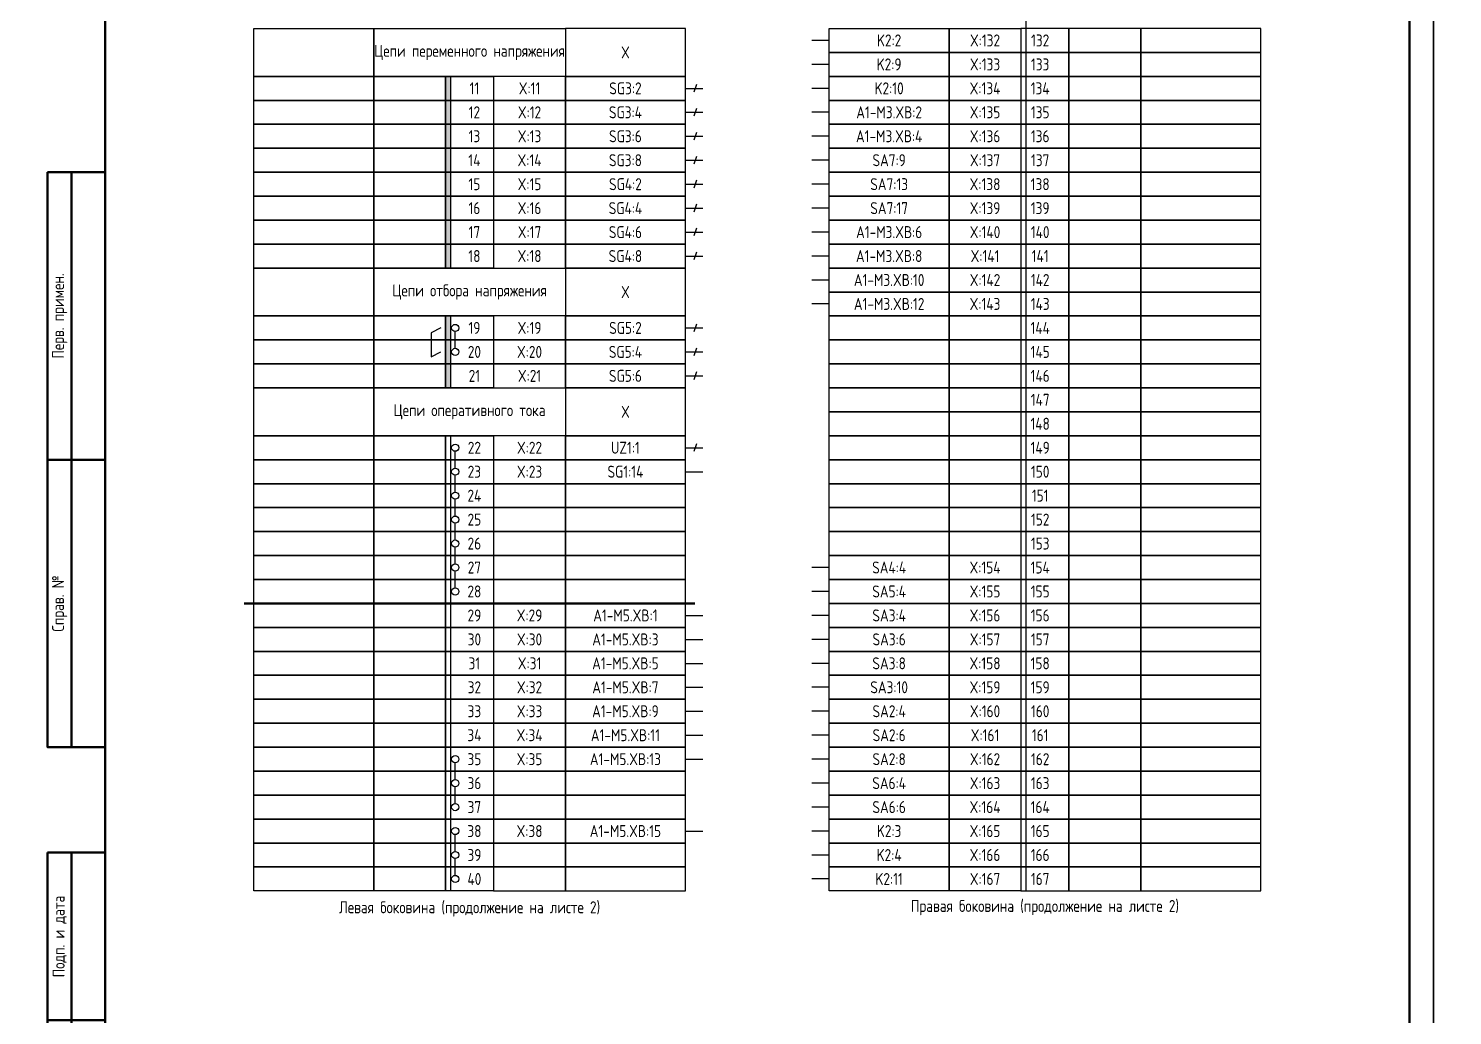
# Model space of a CAD drawing. Header units: millimetres. Extents: x -920 to 3495, y -90 to 589.
# Drawn here: x 2524 to 2821, y 116 to 322 of the extents above; entities that cross this region are included whole.
import ezdxf

# ---------------------------------------------------------------- set-up
doc = ezdxf.new("R2010")
doc.units = ezdxf.units.MM
doc.styles.add('Gost_type_A', font='GOST_A.TTF')

# ---------------------------------------------------------------- blocks, each defined once
blk = doc.blocks.new('Штамп левый верхний')
at = {"lineweight": 50}
for points in [[(-12, 0), (-7, 0), (-7, -60), (-12, -60)], [(-7, 0), (0, 0), (0, -60), (-7, -60)], [(-12, -60), (-7, -60), (-7, -120), (-12, -120)], [(-7, -60), (0, -60), (0, -120), (-7, -120)]]:
    blk.add_lwpolyline(points, close=True, dxfattribs=at)
at = {"char_height": 2.5, "width": 60, "attachment_point": 5, "rotation": 90, "style": 'Gost_type_A'}
for s, insert in [('Перв. примен.', (-9.5, -30)), ('Справ. №', (-9.5, -90))]:
    blk.add_mtext(s, dxfattribs=dict(at, insert=insert))
blk = doc.blocks.new('Штамп левый нижний')
at = {"lineweight": 50}
for points in [[(-12, 145), (-7, 145), (-7, 110), (-12, 110)], [(-7, 145), (0, 145), (0, 110), (-7, 110)], [(-12, 110), (-7, 110), (-7, 85), (-12, 85)], [(-7, 110), (0, 110), (0, 85), (-7, 85)], [(-12, 85), (-7, 85), (-7, 60), (-12, 60)], [(-7, 85), (0, 85), (0, 60), (-7, 60)], [(-12, 60), (-7, 60), (-7, 25), (-12, 25)], [(-7, 60), (0, 60), (0, 25), (-7, 25)], [(-12, 25), (-7, 25), (-7, 0), (-12, 0)], [(-7, 25), (0, 25), (0, 0), (-7, 0)]]:
    blk.add_lwpolyline(points, close=True, dxfattribs=at)
at = {"char_height": 2.5, "attachment_point": 5, "rotation": 90, "style": 'Gost_type_A'}
for s, insert, width in [('Подп. и дата', (-9.5, 127.5), 35), ('Инв. № дубл.', (-9.5, 97.5), 25), ('Взам. инв. №', (-9.5, 72.5), 25), ('Подп. и дата', (-9.5, 42.5), 35), ('Инв. N подл.', (-9.5, 12.5), 25)]:
    blk.add_mtext(s, dxfattribs=dict(at, insert=insert, width=width))

msp = doc.modelspace()

# ---------------------------------------------------------------- hatches: boundary and pattern name
h = msp.add_hatch(color=256)
h.dxf.hatch_style = 1
h.paths.add_polyline_path([(2612, 312), (2611, 312), (2611, 307), (2612, 307)])
h = msp.add_hatch(color=256)
h.dxf.hatch_style = 1
h.paths.add_polyline_path([(2612, 307), (2611, 307), (2611, 302), (2612, 302)])
h = msp.add_hatch(color=256)
h.dxf.hatch_style = 1
h.paths.add_polyline_path([(2612, 302), (2611, 302), (2611, 297), (2612, 297)])
h = msp.add_hatch(color=256)
h.dxf.hatch_style = 1
h.paths.add_polyline_path([(2612, 297), (2611, 297), (2611, 292), (2612, 292)])
h = msp.add_hatch(color=256)
h.dxf.hatch_style = 1
h.paths.add_polyline_path([(2612, 292), (2611, 292), (2611, 287), (2612, 287)])
h = msp.add_hatch(color=256)
h.dxf.hatch_style = 1
h.paths.add_polyline_path([(2612, 287), (2611, 287), (2611, 282), (2612, 282)])
h = msp.add_hatch(color=256)
h.dxf.hatch_style = 1
h.paths.add_polyline_path([(2612, 282), (2611, 282), (2611, 277), (2612, 277)])
h = msp.add_hatch(color=256)
h.dxf.hatch_style = 1
h.paths.add_polyline_path([(2612, 277), (2611, 277), (2611, 272), (2612, 272)])
h = msp.add_hatch(color=256)
h.dxf.hatch_style = 1
h.paths.add_polyline_path([(2612, 262), (2611, 262), (2611, 257), (2612, 257)])
h = msp.add_hatch(color=256)
h.dxf.hatch_style = 1
h.paths.add_polyline_path([(2612, 257), (2611, 257), (2611, 252), (2612, 252)])
h = msp.add_hatch(color=256)
h.dxf.hatch_style = 1
h.paths.add_polyline_path([(2612, 252), (2611, 252), (2611, 247), (2612, 247)])

# ---------------------------------------------------------------- linework, layer by layer
for p, q in [((2732, 382), (2732, 142)), ((2691, 319.5), (2687.38, 319.5)), ((2691, 314.5), (2687.38, 314.5)), ((2661, 309.5), (2664.62, 309.5)), ((2663.33, 310.31), (2662.75, 308.69)), ((2691, 309.5), (2687.38, 309.5)), ((2661, 304.5), (2664.62, 304.5)), ((2663.33, 305.31), (2662.75, 303.69)), ((2691, 304.5), (2687.38, 304.5)), ((2663.33, 300.31), (2662.75, 298.69)), ((2661, 299.5), (2664.62, 299.5)), ((2691, 299.5), (2687.38, 299.5)), ((2661, 294.5), (2664.62, 294.5)), ((2663.33, 295.31), (2662.75, 293.69)), ((2691, 294.5), (2687.38, 294.5)), ((2661, 289.5), (2664.62, 289.5)), ((2663.33, 290.31), (2662.75, 288.69)), ((2691, 289.5), (2687.38, 289.5)), ((2663.33, 285.31), (2662.75, 283.69)), ((2661, 284.5), (2664.62, 284.5)), ((2691, 284.5), (2687.38, 284.5)), ((2661, 279.5), (2664.62, 279.5)), ((2663.33, 280.31), (2662.75, 278.69)), ((2691, 279.5), (2687.38, 279.5)), ((2661, 274.5), (2664.62, 274.5)), ((2663.33, 275.31), (2662.75, 273.69)), ((2691, 274.5), (2687.38, 274.5)), ((2691, 269.5), (2687.38, 269.5)), ((2691, 264.5), (2687.38, 264.5)), ((2613, 255.25), (2613, 258.75)), ((2661, 259.5), (2664.62, 259.5)), ((2663.33, 260.31), (2662.75, 258.69)), ((2661, 254.5), (2664.62, 254.5)), ((2663.33, 255.31), (2662.75, 253.69)), ((2661, 249.5), (2664.62, 249.5)), ((2663.33, 250.31), (2662.75, 248.69)), ((2612, 237), (2612, 142)), ((2663.33, 235.31), (2662.75, 233.69)), ((2613, 230.25), (2613, 233.75)), ((2661, 234.5), (2664.62, 234.5)), ((2613, 225.25), (2613, 228.75)), ((2661, 229.5), (2664.62, 229.5)), ((2613, 220.25), (2613, 223.75)), ((2613, 215.25), (2613, 218.75)), ((2613, 210.25), (2613, 213.75)), ((2613, 205.25), (2613, 208.75)), ((2691, 209.5), (2687.38, 209.5)), ((2691, 204.5), (2687.38, 204.5)), ((2661, 199.5), (2664.62, 199.5)), ((2691, 199.5), (2687.38, 199.5)), ((2661, 194.5), (2664.62, 194.5)), ((2691, 194.5), (2687.38, 194.5)), ((2661, 189.5), (2664.62, 189.5)), ((2691, 189.5), (2687.38, 189.5)), ((2661, 184.5), (2664.62, 184.5)), ((2691, 184.5), (2687.38, 184.5)), ((2661, 179.5), (2664.62, 179.5)), ((2691, 179.5), (2687.38, 179.5)), ((2661, 174.5), (2664.62, 174.5)), ((2691, 174.5), (2687.38, 174.5)), ((2661, 169.5), (2664.62, 169.5)), ((2691, 169.5), (2687.38, 169.5)), ((2613, 165.25), (2613, 168.75)), ((2613, 160.25), (2613, 163.75)), ((2691, 164.5), (2687.38, 164.5)), ((2691, 159.5), (2687.38, 159.5)), ((2661, 154.5), (2664.62, 154.5)), ((2691, 154.5), (2687.38, 154.5)), ((2613, 150.25), (2613, 153.75)), ((2613, 145.25), (2613, 148.75)), ((2691, 149.5), (2687.38, 149.5)), ((2691, 144.5), (2687.38, 144.5))]:
    msp.add_line(p, q)
at = {"lineweight": 50}
msp.add_line((2569, 202), (2663, 202), dxfattribs=at)
for points in [[(2817, 420), (2817, 0), (2520, 0), (2520, 420)], [(3114, 420), (3114, 0), (2817, 0), (2817, 420)], [(2571, 322), (2596, 322), (2596, 312), (2571, 312)], [(2596, 322), (2636, 322), (2636, 312), (2596, 312)], [(2661, 322), (2636, 322), (2636, 312), (2661, 312)], [(2691, 322), (2716, 322), (2716, 317), (2691, 317)], [(2716, 322), (2731, 322), (2731, 317), (2716, 317)], [(2741, 322), (2731, 322), (2731, 317), (2741, 317)], [(2756, 322), (2741, 322), (2741, 317), (2756, 317)], [(2781, 322), (2756, 322), (2756, 317), (2781, 317)], [(2691, 317), (2716, 317), (2716, 312), (2691, 312)], [(2716, 317), (2731, 317), (2731, 312), (2716, 312)], [(2741, 317), (2731, 317), (2731, 312), (2741, 312)], [(2756, 317), (2741, 317), (2741, 312), (2756, 312)], [(2781, 317), (2756, 317), (2756, 312), (2781, 312)], [(2571, 312), (2596, 312), (2596, 307), (2571, 307)], [(2596, 312), (2611, 312), (2611, 307), (2596, 307)], [(2611, 312), (2621, 312), (2621, 307), (2611, 307)], [(2636, 312), (2621, 312), (2621, 307), (2636, 307)], [(2661, 312), (2636, 312), (2636, 307), (2661, 307)], [(2691, 312), (2716, 312), (2716, 307), (2691, 307)], [(2716, 312), (2731, 312), (2731, 307), (2716, 307)], [(2741, 312), (2731, 312), (2731, 307), (2741, 307)], [(2756, 312), (2741, 312), (2741, 307), (2756, 307)], [(2781, 312), (2756, 312), (2756, 307), (2781, 307)], [(2571, 307), (2596, 307), (2596, 302), (2571, 302)], [(2596, 307), (2611, 307), (2611, 302), (2596, 302)], [(2611, 307), (2621, 307), (2621, 302), (2611, 302)], [(2636, 307), (2621, 307), (2621, 302), (2636, 302)], [(2661, 307), (2636, 307), (2636, 302), (2661, 302)], [(2691, 307), (2716, 307), (2716, 302), (2691, 302)], [(2716, 307), (2731, 307), (2731, 302), (2716, 302)], [(2741, 307), (2731, 307), (2731, 302), (2741, 302)], [(2756, 307), (2741, 307), (2741, 302), (2756, 302)], [(2781, 307), (2756, 307), (2756, 302), (2781, 302)], [(2571, 302), (2596, 302), (2596, 297), (2571, 297)], [(2596, 302), (2611, 302), (2611, 297), (2596, 297)], [(2611, 302), (2621, 302), (2621, 297), (2611, 297)], [(2636, 302), (2621, 302), (2621, 297), (2636, 297)], [(2661, 302), (2636, 302), (2636, 297), (2661, 297)], [(2691, 302), (2716, 302), (2716, 297), (2691, 297)], [(2716, 302), (2731, 302), (2731, 297), (2716, 297)], [(2741, 302), (2731, 302), (2731, 297), (2741, 297)], [(2756, 302), (2741, 302), (2741, 297), (2756, 297)], [(2781, 302), (2756, 302), (2756, 297), (2781, 297)], [(2571, 297), (2596, 297), (2596, 292), (2571, 292)], [(2596, 297), (2611, 297), (2611, 292), (2596, 292)], [(2611, 297), (2621, 297), (2621, 292), (2611, 292)], [(2636, 297), (2621, 297), (2621, 292), (2636, 292)], [(2661, 297), (2636, 297), (2636, 292), (2661, 292)], [(2691, 297), (2716, 297), (2716, 292), (2691, 292)], [(2716, 297), (2731, 297), (2731, 292), (2716, 292)], [(2741, 297), (2731, 297), (2731, 292), (2741, 292)], [(2756, 297), (2741, 297), (2741, 292), (2756, 292)], [(2781, 297), (2756, 297), (2756, 292), (2781, 292)], [(2571, 292), (2596, 292), (2596, 287), (2571, 287)], [(2596, 292), (2611, 292), (2611, 287), (2596, 287)], [(2611, 292), (2621, 292), (2621, 287), (2611, 287)], [(2636, 292), (2621, 292), (2621, 287), (2636, 287)], [(2661, 292), (2636, 292), (2636, 287), (2661, 287)], [(2691, 292), (2716, 292), (2716, 287), (2691, 287)], [(2716, 292), (2731, 292), (2731, 287), (2716, 287)], [(2741, 292), (2731, 292), (2731, 287), (2741, 287)], [(2756, 292), (2741, 292), (2741, 287), (2756, 287)], [(2781, 292), (2756, 292), (2756, 287), (2781, 287)], [(2571, 287), (2596, 287), (2596, 282), (2571, 282)], [(2596, 287), (2611, 287), (2611, 282), (2596, 282)], [(2611, 287), (2621, 287), (2621, 282), (2611, 282)], [(2636, 287), (2621, 287), (2621, 282), (2636, 282)], [(2661, 287), (2636, 287), (2636, 282), (2661, 282)], [(2691, 287), (2716, 287), (2716, 282), (2691, 282)], [(2716, 287), (2731, 287), (2731, 282), (2716, 282)], [(2741, 287), (2731, 287), (2731, 282), (2741, 282)], [(2756, 287), (2741, 287), (2741, 282), (2756, 282)], [(2781, 287), (2756, 287), (2756, 282), (2781, 282)], [(2571, 282), (2596, 282), (2596, 277), (2571, 277)], [(2596, 282), (2611, 282), (2611, 277), (2596, 277)], [(2611, 282), (2621, 282), (2621, 277), (2611, 277)], [(2636, 282), (2621, 282), (2621, 277), (2636, 277)], [(2661, 282), (2636, 282), (2636, 277), (2661, 277)], [(2691, 282), (2716, 282), (2716, 277), (2691, 277)], [(2716, 282), (2731, 282), (2731, 277), (2716, 277)], [(2741, 282), (2731, 282), (2731, 277), (2741, 277)], [(2756, 282), (2741, 282), (2741, 277), (2756, 277)], [(2781, 282), (2756, 282), (2756, 277), (2781, 277)], [(2571, 277), (2596, 277), (2596, 272), (2571, 272)], [(2596, 277), (2611, 277), (2611, 272), (2596, 272)], [(2611, 277), (2621, 277), (2621, 272), (2611, 272)], [(2636, 277), (2621, 277), (2621, 272), (2636, 272)], [(2661, 277), (2636, 277), (2636, 272), (2661, 272)], [(2691, 277), (2716, 277), (2716, 272), (2691, 272)], [(2716, 277), (2731, 277), (2731, 272), (2716, 272)], [(2741, 277), (2731, 277), (2731, 272), (2741, 272)], [(2756, 277), (2741, 277), (2741, 272), (2756, 272)], [(2781, 277), (2756, 277), (2756, 272), (2781, 272)], [(2571, 272), (2596, 272), (2596, 262), (2571, 262)], [(2596, 272), (2636, 272), (2636, 262), (2596, 262)], [(2661, 272), (2636, 272), (2636, 262), (2661, 262)], [(2691, 272), (2716, 272), (2716, 267), (2691, 267)], [(2716, 272), (2731, 272), (2731, 267), (2716, 267)], [(2741, 272), (2731, 272), (2731, 267), (2741, 267)], [(2756, 272), (2741, 272), (2741, 267), (2756, 267)], [(2781, 272), (2756, 272), (2756, 267), (2781, 267)], [(2691, 267), (2716, 267), (2716, 262), (2691, 262)], [(2716, 267), (2731, 267), (2731, 262), (2716, 262)], [(2741, 267), (2731, 267), (2731, 262), (2741, 262)], [(2756, 267), (2741, 267), (2741, 262), (2756, 262)], [(2781, 267), (2756, 267), (2756, 262), (2781, 262)], [(2571, 262), (2596, 262), (2596, 257), (2571, 257)], [(2596, 262), (2611, 262), (2611, 257), (2596, 257)], [(2611, 262), (2621, 262), (2621, 257), (2611, 257)], [(2636, 262), (2621, 262), (2621, 257), (2636, 257)], [(2661, 262), (2636, 262), (2636, 257), (2661, 257)], [(2691, 262), (2716, 262), (2716, 257), (2691, 257)], [(2716, 262), (2731, 262), (2731, 257), (2716, 257)], [(2741, 262), (2731, 262), (2731, 257), (2741, 257)], [(2756, 262), (2741, 262), (2741, 257), (2756, 257)], [(2781, 262), (2756, 262), (2756, 257), (2781, 257)], [(2571, 257), (2596, 257), (2596, 252), (2571, 252)], [(2596, 257), (2611, 257), (2611, 252), (2596, 252)], [(2611, 257), (2621, 257), (2621, 252), (2611, 252)], [(2636, 257), (2621, 257), (2621, 252), (2636, 252)], [(2661, 257), (2636, 257), (2636, 252), (2661, 252)], [(2691, 257), (2716, 257), (2716, 252), (2691, 252)], [(2716, 257), (2731, 257), (2731, 252), (2716, 252)], [(2741, 257), (2731, 257), (2731, 252), (2741, 252)], [(2756, 257), (2741, 257), (2741, 252), (2756, 252)], [(2781, 257), (2756, 257), (2756, 252), (2781, 252)], [(2571, 252), (2596, 252), (2596, 247), (2571, 247)], [(2596, 252), (2611, 252), (2611, 247), (2596, 247)], [(2611, 252), (2621, 252), (2621, 247), (2611, 247)], [(2636, 252), (2621, 252), (2621, 247), (2636, 247)], [(2661, 252), (2636, 252), (2636, 247), (2661, 247)], [(2691, 252), (2716, 252), (2716, 247), (2691, 247)], [(2716, 252), (2731, 252), (2731, 247), (2716, 247)], [(2741, 252), (2731, 252), (2731, 247), (2741, 247)], [(2756, 252), (2741, 252), (2741, 247), (2756, 247)], [(2781, 252), (2756, 252), (2756, 247), (2781, 247)], [(2571, 247), (2596, 247), (2596, 237), (2571, 237)], [(2596, 247), (2636, 247), (2636, 237), (2596, 237)], [(2661, 247), (2636, 247), (2636, 237), (2661, 237)], [(2691, 247), (2716, 247), (2716, 242), (2691, 242)], [(2716, 247), (2731, 247), (2731, 242), (2716, 242)], [(2741, 247), (2731, 247), (2731, 242), (2741, 242)], [(2756, 247), (2741, 247), (2741, 242), (2756, 242)], [(2781, 247), (2756, 247), (2756, 242), (2781, 242)], [(2691, 242), (2716, 242), (2716, 237), (2691, 237)], [(2716, 242), (2731, 242), (2731, 237), (2716, 237)], [(2741, 242), (2731, 242), (2731, 237), (2741, 237)], [(2756, 242), (2741, 242), (2741, 237), (2756, 237)], [(2781, 242), (2756, 242), (2756, 237), (2781, 237)], [(2571, 237), (2596, 237), (2596, 232), (2571, 232)], [(2596, 237), (2611, 237), (2611, 232), (2596, 232)], [(2611, 237), (2621, 237), (2621, 232), (2611, 232)], [(2636, 237), (2621, 237), (2621, 232), (2636, 232)], [(2661, 237), (2636, 237), (2636, 232), (2661, 232)], [(2691, 237), (2716, 237), (2716, 232), (2691, 232)], [(2716, 237), (2731, 237), (2731, 232), (2716, 232)], [(2741, 237), (2731, 237), (2731, 232), (2741, 232)], [(2756, 237), (2741, 237), (2741, 232), (2756, 232)], [(2781, 237), (2756, 237), (2756, 232), (2781, 232)], [(2571, 232), (2596, 232), (2596, 227), (2571, 227)], [(2596, 232), (2611, 232), (2611, 227), (2596, 227)], [(2611, 232), (2621, 232), (2621, 227), (2611, 227)], [(2636, 232), (2621, 232), (2621, 227), (2636, 227)], [(2661, 232), (2636, 232), (2636, 227), (2661, 227)], [(2691, 232), (2716, 232), (2716, 227), (2691, 227)], [(2716, 232), (2731, 232), (2731, 227), (2716, 227)], [(2741, 232), (2731, 232), (2731, 227), (2741, 227)], [(2756, 232), (2741, 232), (2741, 227), (2756, 227)], [(2781, 232), (2756, 232), (2756, 227), (2781, 227)], [(2571, 227), (2596, 227), (2596, 222), (2571, 222)], [(2596, 227), (2611, 227), (2611, 222), (2596, 222)], [(2611, 227), (2621, 227), (2621, 222), (2611, 222)], [(2636, 227), (2621, 227), (2621, 222), (2636, 222)], [(2661, 227), (2636, 227), (2636, 222), (2661, 222)], [(2691, 227), (2716, 227), (2716, 222), (2691, 222)], [(2716, 227), (2731, 227), (2731, 222), (2716, 222)], [(2741, 227), (2731, 227), (2731, 222), (2741, 222)], [(2756, 227), (2741, 227), (2741, 222), (2756, 222)], [(2781, 227), (2756, 227), (2756, 222), (2781, 222)], [(2571, 222), (2596, 222), (2596, 217), (2571, 217)], [(2596, 222), (2611, 222), (2611, 217), (2596, 217)], [(2611, 222), (2621, 222), (2621, 217), (2611, 217)], [(2636, 222), (2621, 222), (2621, 217), (2636, 217)], [(2661, 222), (2636, 222), (2636, 217), (2661, 217)], [(2691, 222), (2716, 222), (2716, 217), (2691, 217)], [(2716, 222), (2731, 222), (2731, 217), (2716, 217)], [(2741, 222), (2731, 222), (2731, 217), (2741, 217)], [(2756, 222), (2741, 222), (2741, 217), (2756, 217)], [(2781, 222), (2756, 222), (2756, 217), (2781, 217)], [(2571, 217), (2596, 217), (2596, 212), (2571, 212)], [(2596, 217), (2611, 217), (2611, 212), (2596, 212)], [(2611, 217), (2621, 217), (2621, 212), (2611, 212)], [(2636, 217), (2621, 217), (2621, 212), (2636, 212)], [(2661, 217), (2636, 217), (2636, 212), (2661, 212)], [(2691, 217), (2716, 217), (2716, 212), (2691, 212)], [(2716, 217), (2731, 217), (2731, 212), (2716, 212)], [(2741, 217), (2731, 217), (2731, 212), (2741, 212)], [(2756, 217), (2741, 217), (2741, 212), (2756, 212)], [(2781, 217), (2756, 217), (2756, 212), (2781, 212)], [(2571, 212), (2596, 212), (2596, 207), (2571, 207)], [(2596, 212), (2611, 212), (2611, 207), (2596, 207)], [(2611, 212), (2621, 212), (2621, 207), (2611, 207)], [(2636, 212), (2621, 212), (2621, 207), (2636, 207)], [(2661, 212), (2636, 212), (2636, 207), (2661, 207)], [(2691, 212), (2716, 212), (2716, 207), (2691, 207)], [(2716, 212), (2731, 212), (2731, 207), (2716, 207)], [(2741, 212), (2731, 212), (2731, 207), (2741, 207)], [(2756, 212), (2741, 212), (2741, 207), (2756, 207)], [(2781, 212), (2756, 212), (2756, 207), (2781, 207)], [(2571, 207), (2596, 207), (2596, 202), (2571, 202)], [(2596, 207), (2611, 207), (2611, 202), (2596, 202)], [(2611, 207), (2621, 207), (2621, 202), (2611, 202)], [(2636, 207), (2621, 207), (2621, 202), (2636, 202)], [(2661, 207), (2636, 207), (2636, 202), (2661, 202)], [(2691, 207), (2716, 207), (2716, 202), (2691, 202)], [(2716, 207), (2731, 207), (2731, 202), (2716, 202)], [(2741, 207), (2731, 207), (2731, 202), (2741, 202)], [(2756, 207), (2741, 207), (2741, 202), (2756, 202)], [(2781, 207), (2756, 207), (2756, 202), (2781, 202)], [(2571, 202), (2596, 202), (2596, 197), (2571, 197)], [(2596, 202), (2611, 202), (2611, 197), (2596, 197)], [(2611, 202), (2621, 202), (2621, 197), (2611, 197)], [(2636, 202), (2621, 202), (2621, 197), (2636, 197)], [(2661, 202), (2636, 202), (2636, 197), (2661, 197)], [(2691, 202), (2716, 202), (2716, 197), (2691, 197)], [(2716, 202), (2731, 202), (2731, 197), (2716, 197)], [(2741, 202), (2731, 202), (2731, 197), (2741, 197)], [(2756, 202), (2741, 202), (2741, 197), (2756, 197)], [(2781, 202), (2756, 202), (2756, 197), (2781, 197)], [(2571, 197), (2596, 197), (2596, 192), (2571, 192)], [(2596, 197), (2611, 197), (2611, 192), (2596, 192)], [(2611, 197), (2621, 197), (2621, 192), (2611, 192)], [(2636, 197), (2621, 197), (2621, 192), (2636, 192)], [(2661, 197), (2636, 197), (2636, 192), (2661, 192)], [(2691, 197), (2716, 197), (2716, 192), (2691, 192)], [(2716, 197), (2731, 197), (2731, 192), (2716, 192)], [(2741, 197), (2731, 197), (2731, 192), (2741, 192)], [(2756, 197), (2741, 197), (2741, 192), (2756, 192)], [(2781, 197), (2756, 197), (2756, 192), (2781, 192)], [(2571, 192), (2596, 192), (2596, 187), (2571, 187)], [(2596, 192), (2611, 192), (2611, 187), (2596, 187)], [(2611, 192), (2621, 192), (2621, 187), (2611, 187)], [(2636, 192), (2621, 192), (2621, 187), (2636, 187)], [(2661, 192), (2636, 192), (2636, 187), (2661, 187)], [(2691, 192), (2716, 192), (2716, 187), (2691, 187)], [(2716, 192), (2731, 192), (2731, 187), (2716, 187)], [(2741, 192), (2731, 192), (2731, 187), (2741, 187)], [(2756, 192), (2741, 192), (2741, 187), (2756, 187)], [(2781, 192), (2756, 192), (2756, 187), (2781, 187)], [(2571, 187), (2596, 187), (2596, 182), (2571, 182)], [(2596, 187), (2611, 187), (2611, 182), (2596, 182)], [(2611, 187), (2621, 187), (2621, 182), (2611, 182)], [(2636, 187), (2621, 187), (2621, 182), (2636, 182)], [(2661, 187), (2636, 187), (2636, 182), (2661, 182)], [(2691, 187), (2716, 187), (2716, 182), (2691, 182)], [(2716, 187), (2731, 187), (2731, 182), (2716, 182)], [(2741, 187), (2731, 187), (2731, 182), (2741, 182)], [(2756, 187), (2741, 187), (2741, 182), (2756, 182)], [(2781, 187), (2756, 187), (2756, 182), (2781, 182)], [(2571, 182), (2596, 182), (2596, 177), (2571, 177)], [(2596, 182), (2611, 182), (2611, 177), (2596, 177)], [(2611, 182), (2621, 182), (2621, 177), (2611, 177)], [(2636, 182), (2621, 182), (2621, 177), (2636, 177)], [(2661, 182), (2636, 182), (2636, 177), (2661, 177)], [(2691, 182), (2716, 182), (2716, 177), (2691, 177)], [(2716, 182), (2731, 182), (2731, 177), (2716, 177)], [(2741, 182), (2731, 182), (2731, 177), (2741, 177)], [(2756, 182), (2741, 182), (2741, 177), (2756, 177)], [(2781, 182), (2756, 182), (2756, 177), (2781, 177)], [(2571, 177), (2596, 177), (2596, 172), (2571, 172)], [(2596, 177), (2611, 177), (2611, 172), (2596, 172)], [(2611, 177), (2621, 177), (2621, 172), (2611, 172)], [(2636, 177), (2621, 177), (2621, 172), (2636, 172)], [(2661, 177), (2636, 177), (2636, 172), (2661, 172)], [(2691, 177), (2716, 177), (2716, 172), (2691, 172)], [(2716, 177), (2731, 177), (2731, 172), (2716, 172)], [(2741, 177), (2731, 177), (2731, 172), (2741, 172)], [(2756, 177), (2741, 177), (2741, 172), (2756, 172)], [(2781, 177), (2756, 177), (2756, 172), (2781, 172)], [(2571, 172), (2596, 172), (2596, 167), (2571, 167)], [(2596, 172), (2611, 172), (2611, 167), (2596, 167)], [(2611, 172), (2621, 172), (2621, 167), (2611, 167)], [(2636, 172), (2621, 172), (2621, 167), (2636, 167)], [(2661, 172), (2636, 172), (2636, 167), (2661, 167)], [(2691, 172), (2716, 172), (2716, 167), (2691, 167)], [(2716, 172), (2731, 172), (2731, 167), (2716, 167)], [(2741, 172), (2731, 172), (2731, 167), (2741, 167)], [(2756, 172), (2741, 172), (2741, 167), (2756, 167)], [(2781, 172), (2756, 172), (2756, 167), (2781, 167)], [(2571, 167), (2596, 167), (2596, 162), (2571, 162)], [(2596, 167), (2611, 167), (2611, 162), (2596, 162)], [(2611, 167), (2621, 167), (2621, 162), (2611, 162)], [(2636, 167), (2621, 167), (2621, 162), (2636, 162)], [(2661, 167), (2636, 167), (2636, 162), (2661, 162)], [(2691, 167), (2716, 167), (2716, 162), (2691, 162)], [(2716, 167), (2731, 167), (2731, 162), (2716, 162)], [(2741, 167), (2731, 167), (2731, 162), (2741, 162)], [(2756, 167), (2741, 167), (2741, 162), (2756, 162)], [(2781, 167), (2756, 167), (2756, 162), (2781, 162)], [(2571, 162), (2596, 162), (2596, 157), (2571, 157)], [(2596, 162), (2611, 162), (2611, 157), (2596, 157)], [(2611, 162), (2621, 162), (2621, 157), (2611, 157)], [(2636, 162), (2621, 162), (2621, 157), (2636, 157)], [(2661, 162), (2636, 162), (2636, 157), (2661, 157)], [(2691, 162), (2716, 162), (2716, 157), (2691, 157)], [(2716, 162), (2731, 162), (2731, 157), (2716, 157)], [(2741, 162), (2731, 162), (2731, 157), (2741, 157)], [(2756, 162), (2741, 162), (2741, 157), (2756, 157)], [(2781, 162), (2756, 162), (2756, 157), (2781, 157)], [(2571, 157), (2596, 157), (2596, 152), (2571, 152)], [(2596, 157), (2611, 157), (2611, 152), (2596, 152)], [(2611, 157), (2621, 157), (2621, 152), (2611, 152)], [(2636, 157), (2621, 157), (2621, 152), (2636, 152)], [(2661, 157), (2636, 157), (2636, 152), (2661, 152)], [(2691, 157), (2716, 157), (2716, 152), (2691, 152)], [(2716, 157), (2731, 157), (2731, 152), (2716, 152)], [(2741, 157), (2731, 157), (2731, 152), (2741, 152)], [(2756, 157), (2741, 157), (2741, 152), (2756, 152)], [(2781, 157), (2756, 157), (2756, 152), (2781, 152)], [(2571, 152), (2596, 152), (2596, 147), (2571, 147)], [(2596, 152), (2611, 152), (2611, 147), (2596, 147)], [(2611, 152), (2621, 152), (2621, 147), (2611, 147)], [(2636, 152), (2621, 152), (2621, 147), (2636, 147)], [(2661, 152), (2636, 152), (2636, 147), (2661, 147)], [(2691, 152), (2716, 152), (2716, 147), (2691, 147)], [(2716, 152), (2731, 152), (2731, 147), (2716, 147)], [(2741, 152), (2731, 152), (2731, 147), (2741, 147)], [(2756, 152), (2741, 152), (2741, 147), (2756, 147)], [(2781, 152), (2756, 152), (2756, 147), (2781, 147)], [(2571, 147), (2596, 147), (2596, 142), (2571, 142)], [(2596, 147), (2611, 147), (2611, 142), (2596, 142)], [(2611, 147), (2621, 147), (2621, 142), (2611, 142)], [(2636, 147), (2621, 147), (2621, 142), (2636, 142)], [(2661, 147), (2636, 147), (2636, 142), (2661, 142)], [(2691, 147), (2716, 147), (2716, 142), (2691, 142)], [(2716, 147), (2731, 147), (2731, 142), (2716, 142)], [(2741, 147), (2731, 147), (2731, 142), (2741, 142)], [(2756, 147), (2741, 147), (2741, 142), (2756, 142)], [(2781, 147), (2756, 147), (2756, 142), (2781, 142)]]:
    msp.add_lwpolyline(points, close=True)
msp.add_lwpolyline([(2812, 415), (2812, 5), (2540, 5), (2540, 415)], close=True, dxfattribs=at)
for points in [[(2611, 307), (2611, 312), (2612, 312), (2612, 307)], [(2611, 302), (2611, 307), (2612, 307), (2612, 302)], [(2611, 297), (2611, 302), (2612, 302), (2612, 297)], [(2611, 292), (2611, 297), (2612, 297), (2612, 292)], [(2611, 287), (2611, 292), (2612, 292), (2612, 287)], [(2611, 282), (2611, 287), (2612, 287), (2612, 282)], [(2611, 277), (2611, 282), (2612, 282), (2612, 277)], [(2611, 272), (2611, 277), (2612, 277), (2612, 272)], [(2611, 257), (2611, 262), (2612, 262), (2612, 257)], [(2610, 259.5), (2608, 258.5), (2608, 253.5), (2610, 254.5)], [(2611, 252), (2611, 257), (2612, 257), (2612, 252)], [(2611, 247), (2611, 252), (2612, 252), (2612, 247)]]:
    msp.add_lwpolyline(points)
for centre in [(2613, 259.5), (2613, 254.5), (2613, 234.5), (2613, 229.5), (2613, 224.5), (2613, 219.5), (2613, 214.5), (2613, 209.5), (2613, 204.5), (2613, 169.5), (2613, 164.5), (2613, 159.5), (2613, 154.5), (2613, 149.5), (2613, 144.5)]:
    msp.add_circle(centre, 0.75)

# ---------------------------------------------------------------- block references
at = {"color": 1}
for name, p in [('Штамп левый верхний', (2540, 292)), ('Штамп левый нижний', (2540, 5))]:
    msp.add_blockref(name, p, dxfattribs=at)

# ---------------------------------------------------------------- texts
at = {"char_height": 2.5, "attachment_point": 5, "style": 'Gost_type_A'}
for s, insert, width in [('Цепи переменного напряжения', (2616, 317), 40), ('X', (2648.5, 317), 25), ('K2:2', (2703.5, 319.5), 25), ('K2:9', (2703.5, 314.5), 25), ('SG3:2', (2648.5, 309.5), 25), ('K2:10', (2703.5, 309.5), 25), ('SG3:4', (2648.5, 304.5), 25), ('A1-M3.XВ:2', (2703.5, 304.5), 25), ('SG3:6', (2648.5, 299.5), 25), ('A1-M3.XВ:4', (2703.5, 299.5), 25), ('SG3:8', (2648.5, 294.5), 25), ('SA7:9', (2703.5, 294.5), 25), ('SG4:2', (2648.5, 289.5), 25), ('SA7:13', (2703.5, 289.5), 25), ('SG4:4', (2648.5, 284.5), 25), ('SA7:17', (2703.5, 284.5), 25), ('SG4:6', (2648.5, 279.5), 25), ('A1-M3.XВ:6', (2703.5, 279.5), 25), ('SG4:8', (2648.5, 274.5), 25), ('A1-M3.XВ:8', (2703.5, 274.5), 25), ('A1-M3.XВ:10', (2703.5, 269.5), 25), ('Цепи отбора напряжения ', (2616, 267), 40), ('X', (2648.5, 267), 25), ('A1-M3.XВ:12', (2703.5, 264.5), 25), ('SG5:2', (2648.5, 259.5), 25), ('SG5:4', (2648.5, 254.5), 25), ('SG5:6', (2648.5, 249.5), 25), ('Цепи оперативного тока', (2616, 242), 40), ('X', (2648.5, 242), 25), ('UZ1:1', (2648.5, 234.5), 25), ('SG1:14', (2648.5, 229.5), 25), ('SA4:4', (2703.5, 209.5), 25), ('SA5:4', (2703.5, 204.5), 25), ('A1-M5.XB:1', (2648.5, 199.5), 25), ('SA3:4', (2703.5, 199.5), 25), ('A1-M5.XB:3', (2648.5, 194.5), 25), ('SA3:6', (2703.5, 194.5), 25), ('A1-M5.XB:5', (2648.5, 189.5), 25), ('SA3:8', (2703.5, 189.5), 25), ('A1-M5.XB:7', (2648.5, 184.5), 25), ('SA3:10', (2703.5, 184.5), 25), ('A1-M5.XB:9', (2648.5, 179.5), 25), ('SA2:4', (2703.5, 179.5), 25), ('A1-M5.XB:11', (2648.5, 174.5), 25), ('SA2:6', (2703.5, 174.5), 25), ('A1-M5.XB:13', (2648.5, 169.5), 25), ('SA2:8', (2703.5, 169.5), 25), ('SA6:4', (2703.5, 164.5), 25), ('SA6:6', (2703.5, 159.5), 25), ('A1-M5.XB:15', (2648.5, 154.5), 25), ('K2:3', (2703.5, 154.5), 25), ('K2:4', (2703.5, 149.5), 25), ('K2:11', (2703.5, 144.5), 25), ('Левая боковина (продолжение на листе 2)', (2616, 138.25), 90), ('Правая боковина (продолжение на листе 2)', (2736, 138.53), 90)]:
    msp.add_mtext(s, dxfattribs=dict(at, insert=insert, width=width))
at = {"ltscale": 10, "char_height": 2.5, "attachment_point": 5, "style": 'Gost_type_A'}
for s, insert, width in [('X:132', (2723.5, 319.5), 15), ('132', (2735, 319.5), 8), ('X:133', (2723.5, 314.5), 15), ('133', (2735, 314.5), 8), ('11', (2617, 309.5), 8), ('X:11', (2628.5, 309.5), 15), ('X:134', (2723.5, 309.5), 15), ('134', (2735, 309.5), 8), ('12', (2617, 304.5), 8), ('X:12', (2628.5, 304.5), 15), ('X:135', (2723.5, 304.5), 15), ('135', (2735, 304.5), 8), ('13', (2617, 299.5), 8), ('X:13', (2628.5, 299.5), 15), ('X:136', (2723.5, 299.5), 15), ('136', (2735, 299.5), 8), ('14', (2617, 294.5), 8), ('X:14', (2628.5, 294.5), 15), ('X:137', (2723.5, 294.5), 15), ('137', (2735, 294.5), 8), ('15', (2617, 289.5), 8), ('X:15', (2628.5, 289.5), 15), ('X:138', (2723.5, 289.5), 15), ('138', (2735, 289.5), 8), ('16', (2617, 284.5), 8), ('X:16', (2628.5, 284.5), 15), ('X:139', (2723.5, 284.5), 15), ('139', (2735, 284.5), 8), ('17', (2617, 279.5), 8), ('X:17', (2628.5, 279.5), 15), ('X:140', (2723.5, 279.5), 15), ('140', (2735, 279.5), 8), ('18', (2617, 274.5), 8), ('X:18', (2628.5, 274.5), 15), ('X:141', (2723.5, 274.5), 15), ('141', (2735, 274.5), 8), ('X:142', (2723.5, 269.5), 15), ('142', (2735, 269.5), 8), ('X:143', (2723.5, 264.5), 15), ('143', (2735, 264.5), 8), ('19', (2617, 259.5), 8), ('X:19', (2628.5, 259.5), 15), ('144', (2735, 259.5), 8), ('20', (2617, 254.5), 8), ('X:20', (2628.5, 254.5), 15), ('145', (2735, 254.5), 8), ('21', (2617, 249.5), 8), ('X:21', (2628.5, 249.5), 15), ('146', (2735, 249.5), 8), ('147', (2735, 244.5), 8), ('148', (2735, 239.5), 8), ('22', (2617, 234.5), 8), ('X:22', (2628.5, 234.5), 15), ('149', (2735, 234.5), 8), ('23', (2617, 229.5), 8), ('X:23', (2628.5, 229.5), 15), ('150', (2735, 229.5), 8), ('24', (2617, 224.5), 8), ('151', (2735, 224.5), 8), ('25', (2617, 219.5), 8), ('152', (2735, 219.5), 8), ('26', (2617, 214.5), 8), ('153', (2735, 214.5), 8), ('27', (2617, 209.5), 8), ('X:154', (2723.5, 209.5), 15), ('154', (2735, 209.5), 8), ('28', (2617, 204.5), 8), ('X:155', (2723.5, 204.5), 15), ('155', (2735, 204.5), 8), ('29', (2617, 199.5), 8), ('X:29', (2628.5, 199.5), 15), ('X:156', (2723.5, 199.5), 15), ('156', (2735, 199.5), 8), ('30', (2617, 194.5), 8), ('X:30', (2628.5, 194.5), 15), ('X:157', (2723.5, 194.5), 15), ('157', (2735, 194.5), 8), ('31', (2617, 189.5), 8), ('X:31', (2628.5, 189.5), 15), ('X:158', (2723.5, 189.5), 15), ('158', (2735, 189.5), 8), ('32', (2617, 184.5), 8), ('X:32', (2628.5, 184.5), 15), ('X:159', (2723.5, 184.5), 15), ('159', (2735, 184.5), 8), ('33', (2617, 179.5), 8), ('X:33', (2628.5, 179.5), 15), ('X:160', (2723.5, 179.5), 15), ('160', (2735, 179.5), 8), ('34', (2617, 174.5), 8), ('X:34', (2628.5, 174.5), 15), ('X:161', (2723.5, 174.5), 15), ('161', (2735, 174.5), 8), ('35', (2617, 169.5), 8), ('X:35', (2628.5, 169.5), 15), ('X:162', (2723.5, 169.5), 15), ('162', (2735, 169.5), 8), ('36', (2617, 164.5), 8), ('X:163', (2723.5, 164.5), 15), ('163', (2735, 164.5), 8), ('37', (2617, 159.5), 8), ('X:164', (2723.5, 159.5), 15), ('164', (2735, 159.5), 8), ('38', (2617, 154.5), 8), ('X:38', (2628.5, 154.5), 15), ('X:165', (2723.5, 154.5), 15), ('165', (2735, 154.5), 8), ('39', (2617, 149.5), 8), ('X:166', (2723.5, 149.5), 15), ('166', (2735, 149.5), 8), ('40', (2617, 144.5), 8), ('X:167', (2723.5, 144.5), 15), ('167', (2735, 144.5), 8)]:
    msp.add_mtext(s, dxfattribs=dict(at, insert=insert, width=width))

doc.saveas('drawing.dxf')
